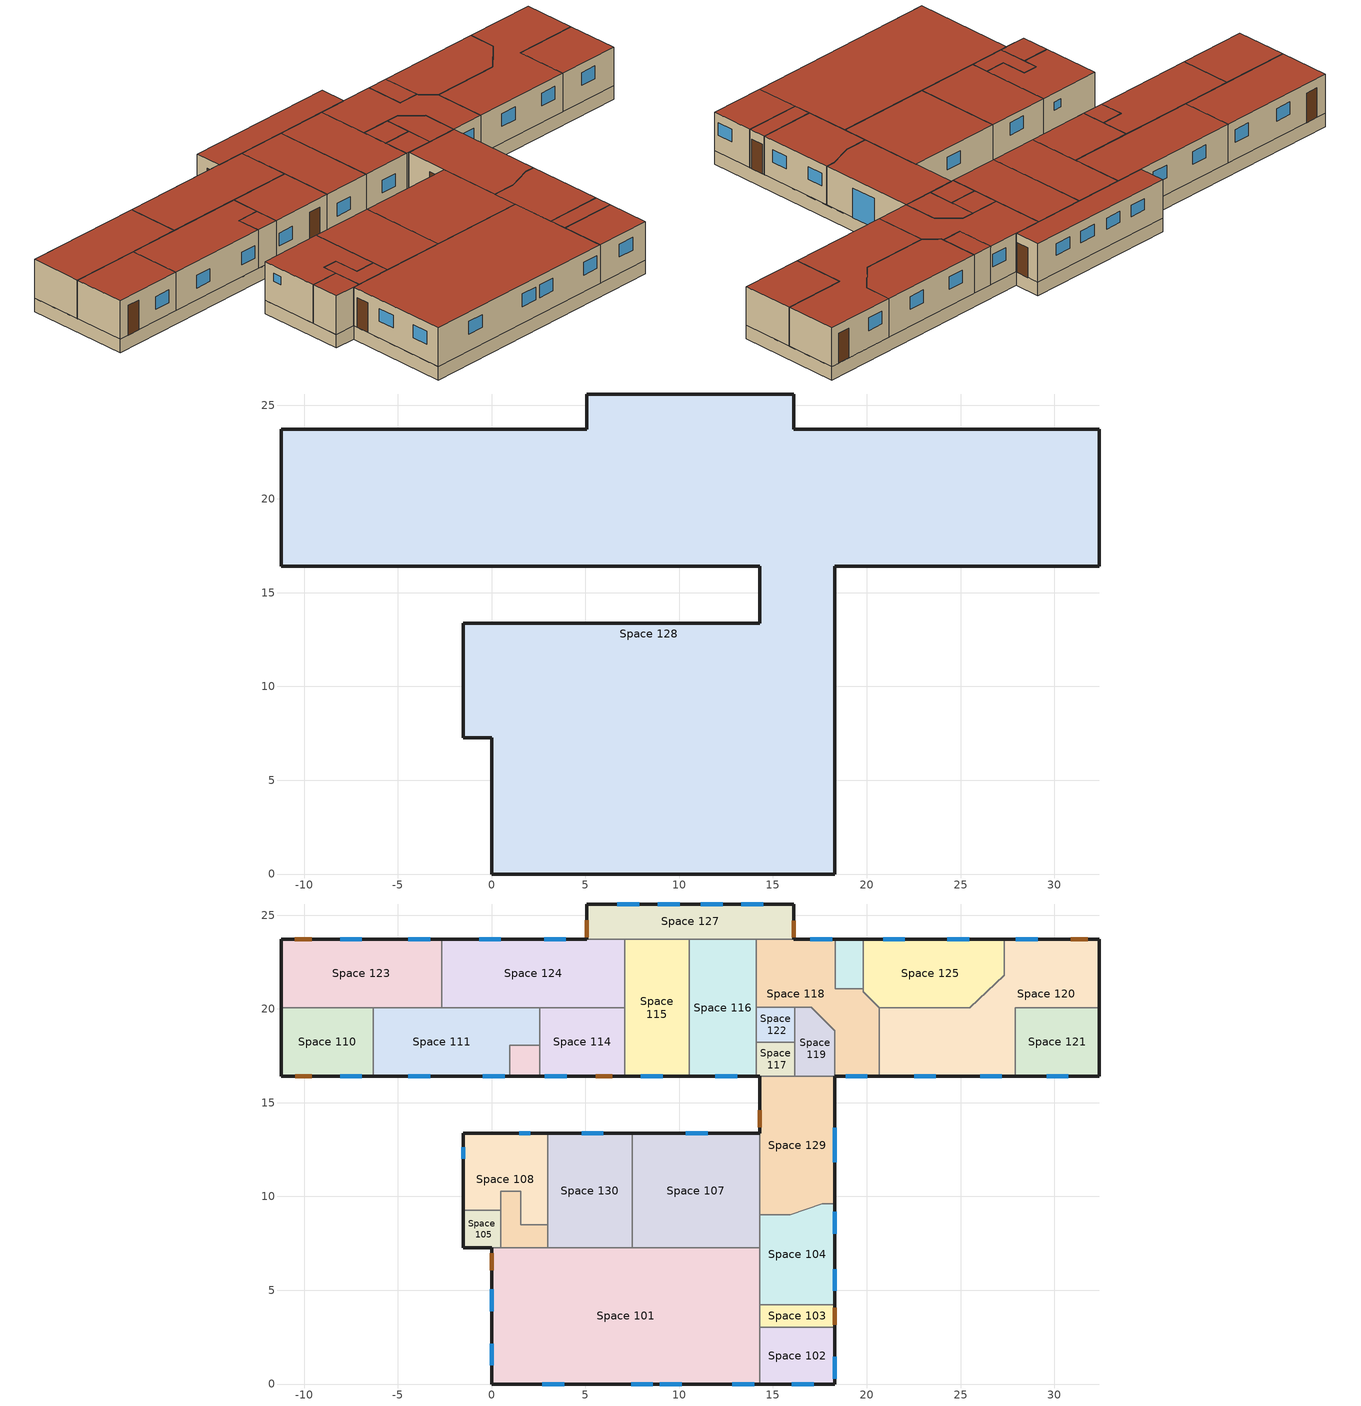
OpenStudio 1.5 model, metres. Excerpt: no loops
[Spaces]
Space 128
 floor ground: 16.1,25.6 16.1,23.72 32.41,23.72 32.41,16.41 18.29,16.41 18.29,0 0,0 0,7.26 -1.53,7.26 -1.53,13.36 14.29,13.36 14.29,16.41 -11.23,16.41 -11.23,23.72 5.07,23.72 5.07,25.6 z-0.95
 wall ground: 0,7.26 0,0 18.29,0 18.29,16.41 32.41,16.41 32.41,23.72 16.1,23.72 16.1,25.6 5.07,25.6 5.07,23.72 -11.23,23.72 -11.23,16.41 14.29,16.41 14.29,13.36 -1.53,13.36 -1.53,7.26 0,7.26 z-0.95:0
Space 101
 floor to Space 128: 14.29,7.26 14.29,0 0,0 0,7.26 z0
 wall outside: 0,7.26 0,0 14.29,0 z0:2.75
 wall to Space 105: 0.47,7.26 0,7.26 z0:2.75
 wall to Space 106: 2.99,7.26 0.47,7.26 z0:2.75
 wall to Space 130: 7.48,7.26 2.99,7.26 z0:2.75
 wall to Space 104: 14.29,4.24 14.29,7.26 z0:2.75
 wall to Space 103: 14.29,3.02 14.29,4.24 z0:2.75
 wall to Space 102: 14.29,0 14.29,3.02 z0:2.75
 wall to Space 107: 14.29,7.26 7.48,7.26 z0:2.75
 window: 0,5.05 0,3.89 / 0,2.15 0,0.99 / 2.7,0 3.86,0 / 7.43,0 8.59,0 / 8.97,0 10.13,0 / 12.84,0 14,0 z1.2:2.1
 door: 0,6.97 0,6.07 z0:2.1
 roof outside: 14.29,0 14.29,7.26 0,7.26 0,0 z2.75
Space 102
 floor to Space 128: 18.29,3.02 18.29,0 14.29,0 14.29,3.02 z0
 wall outside: 14.29,0 18.29,0 18.29,3.02 z0:2.75
 wall to Space 103: 18.29,3.02 14.29,3.02 z0:2.75
 window: 16,0 17.16,0 z1.2:2.1; 18.29,0.29 18.29,1.45 z1.22:2.12
 roof outside: 18.29,0 18.29,3.02 14.29,3.02 14.29,0 z2.75
Space 103
 floor to Space 128: 18.29,4.24 18.29,3.02 14.29,3.02 14.29,4.24 z0
 wall outside: 18.29,3.02 18.29,4.24 z0:2.75
 wall to Space 104: 18.29,4.24 14.29,4.24 z0:2.75
 door: 18.29,3.17 18.29,4.07 z0:2.1
 roof outside: 18.29,3.02 18.29,4.24 14.29,4.24 14.29,3.02 z2.75
Space 104
 floor to Space 128: 18.29,9.6 18.29,4.24 14.29,4.24 14.29,9.02 15.93,9.02 17.62,9.6 z0
 wall outside: 18.29,4.24 18.29,9.6 z0:2.75
 wall to Space 107: 14.29,9.02 14.29,7.26 z0:2.75
 wall to Space 129: 18.29,9.6 17.62,9.6 15.93,9.02 14.29,9.02 z0:2.75
 window: 18.29,4.97 18.29,6.13 / 18.29,8.02 18.29,9.18 z1.19:2.09
 roof outside: 18.29,4.24 18.29,9.6 17.62,9.6 15.93,9.02 14.29,9.02 14.29,4.24 z2.75
Space 105
 floor to Space 128: 0.47,9.26 0.47,7.26 -1.53,7.26 -1.53,9.26 z0
 wall outside: -1.53,9.26 -1.53,7.26 0,7.26 z0:2.75
 wall to Space 108: 0.47,9.26 -1.53,9.26 z0:2.75
 wall to Space 106: 0.47,7.26 0.47,9.26 z0:2.75
 roof outside: 0.47,7.26 0.47,9.26 -1.53,9.26 -1.53,7.26 z2.75
Space 106
 floor to Space 128: 1.54,10.28 1.54,8.49 2.99,8.49 2.99,7.26 0.47,7.26 0.47,10.28 z0
 wall to Space 108: 2.99,8.49 1.54,8.49 1.54,10.28 0.47,10.28 0.47,9.26 z0:2.75
 wall to Space 130: 2.99,7.26 2.99,8.49 z0:2.75
 roof outside: 2.99,7.26 2.99,8.49 1.54,8.49 1.54,10.28 0.47,10.28 0.47,7.26 z2.75
Space 107
 floor to Space 128: 14.29,13.36 14.29,7.26 7.48,7.26 7.48,13.36 z0
 wall outside: 14.29,13.36 7.48,13.36 z0:2.75
 wall to Space 130: 7.48,13.36 7.48,7.26 z0:2.75
 wall to Space 129: 14.29,9.02 14.29,13.36 z0:2.75
 window: 11.52,13.36 10.36,13.36 z1.2:2.1
 roof outside: 14.29,7.26 14.29,13.36 7.48,13.36 7.48,7.26 z2.75
Space 108
 floor to Space 128: 2.99,13.36 2.99,8.49 1.54,8.49 1.54,10.28 0.47,10.28 0.47,9.26 -1.53,9.26 -1.53,13.36 z0
 wall outside: 2.99,13.36 -1.53,13.36 -1.53,9.26 z0:2.75
 wall to Space 130: 2.99,8.49 2.99,13.36 z0:2.75
 window: 2.06,13.36 1.46,13.36 z1.54:2.1; -1.53,12.61 -1.53,12.01 z1.65:2.21
 roof outside: 2.99,8.49 2.99,13.36 -1.53,13.36 -1.53,9.26 0.47,9.26 0.47,10.28 1.54,10.28 1.54,8.49 z2.75
Space 110
 floor to Space 128: -6.32,20.06 -6.32,16.41 -11.23,16.41 -11.23,20.06 z0
 wall outside: -11.23,20.06 -11.23,16.41 -6.32,16.41 z0:2.75
 wall to Space 123: -6.32,20.06 -11.23,20.06 z0:2.75
 wall to Space 111: -6.32,16.41 -6.32,20.06 z0:2.75
 window: -8.08,16.41 -6.92,16.41 z0.84:1.74
 door: -10.49,16.41 -9.59,16.41 z0:2.1
 roof outside: -6.32,16.41 -6.32,20.06 -11.23,20.06 -11.23,16.41 z2.75
Space 111
 floor to Space 128: 2.57,20.06 2.57,18.07 0.97,18.07 0.97,16.41 -6.32,16.41 -6.32,20.06 z0
 wall outside: -6.32,16.41 0.97,16.41 z0:2.75
 wall to Space 123: -2.67,20.06 -6.32,20.06 z0:2.75
 wall to Space 124: 2.57,20.06 -2.67,20.06 z0:2.75
 wall to Space 114: 2.57,18.07 2.57,20.06 z0:2.75
 wall to Space 113: 0.97,16.41 0.97,18.07 2.57,18.07 z0:2.75
 window: -0.47,16.41 0.69,16.41 / -4.44,16.41 -3.28,16.41 z0.84:1.74
 roof outside: 0.97,16.41 0.97,18.07 2.57,18.07 2.57,20.06 -6.32,20.06 -6.32,16.41 z2.75
Space 113
 floor to Space 128: 2.57,18.07 2.57,16.41 0.97,16.41 0.97,18.07 z0
 wall outside: 0.97,16.41 2.57,16.41 z0:2.75
 wall to Space 114: 2.57,16.41 2.57,18.07 z0:2.75
 roof outside: 2.57,16.41 2.57,18.07 0.97,18.07 0.97,16.41 z2.75
Space 114
 floor to Space 128: 7.09,20.06 7.09,16.41 2.57,16.41 2.57,20.06 z0
 wall outside: 2.57,16.41 7.09,16.41 z0:2.75
 wall to Space 124: 7.09,20.06 2.57,20.06 z0:2.75
 wall to Space 115: 7.09,16.41 7.09,20.06 z0:2.75
 window: 2.83,16.41 3.99,16.41 z0.84:1.74
 door: 5.54,16.41 6.44,16.41 z0:2.1
 roof outside: 7.09,16.41 7.09,20.06 2.57,20.06 2.57,16.41 z2.75
Space 115
 floor to Space 128: 10.52,23.72 10.52,16.41 7.09,16.41 7.09,23.72 z0
 wall outside: 7.09,16.41 10.52,16.41 z0:2.75
 wall to Space 124: 7.09,23.72 7.09,20.06 z0:2.75
 wall to Space 127: 10.52,23.72 7.09,23.72 z0:2.75
 wall to Space 116: 10.52,16.41 10.52,23.72 z0:2.75
 window: 7.96,16.41 9.12,16.41 z0.84:1.74
 roof outside: 10.52,16.41 10.52,23.72 7.09,23.72 7.09,16.41 z2.75
Space 116
 floor to Space 128: 14.12,23.72 14.12,16.41 10.52,16.41 10.52,23.72 z0
 wall outside: 10.52,16.41 14.12,16.41 z0:2.75
 wall to Space 127: 14.12,23.72 10.52,23.72 z0:2.75
 wall to Space 118: 14.12,20.08 14.12,23.72 z0:2.75
 wall to Space 122: 14.12,18.23 14.12,20.08 z0:2.75
 wall to Space 117: 14.12,16.41 14.12,18.23 z0:2.75
 window: 11.93,16.41 13.09,16.41 z0.84:1.74
 roof outside: 14.12,16.41 14.12,23.72 10.52,23.72 10.52,16.41 z2.75
Space 117
 floor to Space 128: 16.17,18.23 16.17,16.41 14.12,16.41 14.12,18.23 z0
 wall outside: 14.12,16.41 14.29,16.41 z0:2.75
 wall to Space 122: 16.17,18.23 14.12,18.23 z0:2.75
 wall to Space 119: 16.17,16.41 16.17,18.23 z0:2.75
 wall to Space 129: 14.29,16.41 16.17,16.41 z0:2.75
 roof outside: 16.17,16.41 16.17,18.23 14.12,18.23 14.12,16.41 z2.75
Space 118
 floor to Space 128: 18.32,23.72 18.32,21.07 19.82,21.07 19.82,20.91 20.67,20.07 20.67,16.41 18.29,16.41 18.29,18.85 17.05,20.08 14.12,20.08 14.12,23.72 z0
 wall outside: 18.29,16.41 20.67,16.41 / 18.32,23.72 16.1,23.72 z0:2.75
 wall to Space 125: 20.67,20.07 19.82,20.91 19.82,21.07 z0:2.75
 wall to Space 120: 20.67,16.41 20.67,20.07 z0:2.75
 wall to Space 119: 16.17,20.08 17.05,20.08 18.29,18.85 18.29,16.41 z0:2.75
 wall to Space 122: 14.12,20.08 16.17,20.08 z0:2.75
 wall to Space 127: 16.1,23.72 14.12,23.72 z0:2.75
 wall to Space 126: 19.82,21.07 18.32,21.07 18.32,23.72 z0:2.75
 window: 18.16,23.72 17,23.72 / 18.87,16.41 20.03,16.41 z1.2:2.1
 roof outside: 20.67,16.41 20.67,20.07 19.82,20.91 19.82,21.07 18.32,21.07 18.32,23.72 14.12,23.72 14.12,20.08 17.05,20.08 18.29,18.85 18.29,16.41 z2.75
Space 119
 floor to Space 128: 17.05,20.08 18.29,18.85 18.29,16.41 16.17,16.41 16.17,20.08 z0
 wall to Space 129: 16.17,16.41 18.29,16.41 z0:2.75
 wall to Space 122: 16.17,20.08 16.17,18.23 z0:2.75
 roof outside: 18.29,16.41 18.29,18.85 17.05,20.08 16.17,20.08 16.17,16.41 z2.75
Space 120
 floor to Space 128: 32.41,23.72 32.41,20.07 27.93,20.07 27.93,16.41 20.67,16.41 20.67,20.07 25.5,20.07 27.34,21.81 27.34,23.72 z0
 wall outside: 20.67,16.41 27.93,16.41 / 32.41,20.07 32.41,23.72 27.34,23.72 z0:2.75
 wall to Space 125: 27.34,23.72 27.34,21.81 25.5,20.07 20.67,20.07 z0:2.75
 wall to Space 121: 27.93,16.41 27.93,20.07 32.41,20.07 z0:2.75
 window: 29.12,23.72 27.96,23.72 / 22.53,16.41 23.69,16.41 / 26.05,16.41 27.21,16.41 z1.2:2.1
 door: 31.78,23.72 30.88,23.72 z0:2.1
 roof outside: 27.93,16.41 27.93,20.07 32.41,20.07 32.41,23.72 27.34,23.72 27.34,21.81 25.5,20.07 20.67,20.07 20.67,16.41 z2.75
Space 121
 floor to Space 128: 32.41,20.07 32.41,16.41 27.93,16.41 27.93,20.07 z0
 wall outside: 27.93,16.41 32.41,16.41 32.41,20.07 z0:2.75
 window: 29.6,16.41 30.76,16.41 z1.2:2.1
 roof outside: 32.41,16.41 32.41,20.07 27.93,20.07 27.93,16.41 z2.75
Space 122
 floor to Space 128: 16.17,20.08 16.17,18.23 14.12,18.23 14.12,20.08 z0
 roof outside: 16.17,18.23 16.17,20.08 14.12,20.08 14.12,18.23 z2.75
Space 123
 floor to Space 128: -2.67,23.72 -2.67,20.06 -11.23,20.06 -11.23,23.72 z0
 wall outside: -2.67,23.72 -11.23,23.72 -11.23,20.06 z0:2.75
 wall to Space 124: -2.67,20.06 -2.67,23.72 z0:2.75
 window: -6.92,23.72 -8.08,23.72 / -3.28,23.72 -4.44,23.72 z1.2:2.1
 door: -9.59,23.72 -10.49,23.72 z0:2.1
 roof outside: -2.67,20.06 -2.67,23.72 -11.23,23.72 -11.23,20.06 z2.75
Space 124
 floor to Space 128: 7.09,23.72 7.09,20.06 -2.67,20.06 -2.67,23.72 z0
 wall outside: 5.07,23.72 -2.67,23.72 z0:2.75
 wall to Space 127: 7.09,23.72 5.07,23.72 z0:2.75
 window: 0.49,23.72 -0.67,23.72 / 3.96,23.72 2.8,23.72 z1.2:2.1
 roof outside: 7.09,20.06 7.09,23.72 -2.67,23.72 -2.67,20.06 z2.75
Space 125
 floor to Space 128: 27.34,23.72 27.34,21.81 25.5,20.07 20.67,20.07 19.82,20.91 19.82,23.72 z0
 wall outside: 27.34,23.72 19.82,23.72 z0:2.75
 wall to Space 126: 19.82,23.72 19.82,21.07 z0:2.75
 window: 25.46,23.72 24.3,23.72 / 22.03,23.72 20.87,23.72 z1.2:2.1
 roof outside: 25.5,20.07 27.34,21.81 27.34,23.72 19.82,23.72 19.82,20.91 20.67,20.07 z2.75
Space 126
 floor to Space 128: 19.82,23.72 19.82,21.07 18.32,21.07 18.32,23.72 z0
 wall outside: 19.82,23.72 18.32,23.72 z0:2.75
 roof outside: 19.82,21.07 19.82,23.72 18.32,23.72 18.32,21.07 z2.75
Space 127
 floor to Space 128: 16.1,25.6 16.1,23.72 5.07,23.72 5.07,25.6 z0
 wall outside: 16.1,23.72 16.1,25.6 5.07,25.6 5.07,23.72 z0:2.75
 window: 12.31,25.6 11.13,25.6 / 7.87,25.6 6.69,25.6 / 10.04,25.6 8.86,25.6 / 14.47,25.6 13.29,25.6 z1.27:2.07
 door: 16.1,23.82 16.1,24.72 / 5.07,24.73 5.07,23.83 z0:2.1
 roof outside: 16.1,23.72 16.1,25.6 5.07,25.6 5.07,23.72 z2.75
Space 129
 floor to Space 128: 18.29,16.41 18.29,9.6 17.62,9.6 15.93,9.02 14.29,9.02 14.29,16.41 z0
 wall outside: 14.29,16.41 14.29,13.36 / 18.29,9.6 18.29,16.41 z0:2.75
 window: 18.29,11.83 18.29,13.67 z0:2.1
 door: 14.29,14.59 14.29,13.69 z0:2.1
 roof outside: 15.93,9.02 17.62,9.6 18.29,9.6 18.29,16.41 14.29,16.41 14.29,9.02 z2.75
Space 130
 floor to Space 128: 7.48,13.36 7.48,7.26 2.99,7.26 2.99,13.36 z0
 wall outside: 7.48,13.36 2.99,13.36 z0:2.75
 window: 5.96,13.36 4.8,13.36 z1.38:2.28
 roof outside: 7.48,7.26 7.48,13.36 2.99,13.36 2.99,7.26 z2.75
[Building]
B096 Office (Wing Logististics HQ): North Axis {deg}=-3; Nominal Floor to Floor Height {m}=3; Default Construction Set=Trailer archetype construction set; Default Schedule Set=NRCan Cold Lake Default Schedule Set
[ClimateZones]
Climate Zone Institution Name 1=ASHRAE; Climate Zone Document Name 1=ANSI/ASHRAE Standard 169; Climate Zone Document Year 1=2006; Climate Zone Institution Name 2=CEC; Climate Zone Document Name 2=California Climate Zone Descriptions; Climate Zone Document Year 2=1995
[Site]
Site 1: Latitude {deg}=53.53; Longitude {deg}=-114.1; Time Zone {hr}=-7; Elevation {m}=723
[SizingPeriod:DesignDay] Barometric Pressure {Pa}=92936; Wind Direction {deg}=180; Sky Clearness=0; Rain Indicator=0; Snow Indicator=0; Day of Month=21; Daylight Saving Time Indicator=0; Dry-Bulb Temperature Range Modifier Type=DefaultMultipliers
Name | Maximum Dry-Bulb Temperature {C} | Daily Dry-Bulb Temperature Range {deltaC} | Humidity Indicating Conditions at Maximum Dry-Bulb {BasedOnField A3} | Wind Speed {m/s} | Month | Day Type | Humidity Indicating Type | Solar Model Indicator | ASHRAE Taub | ASHRAE Taud
Edmonton Stony Plain Ann Hum_n 99.6% Condns DP=>MCDB | -32.4 | 0 | -37.7 | 1.9 | 1 | WinterDesignDay | Dewpoint | ASHRAEClearSky
Edmonton Stony Plain Ann Clg .4% Condns Enth=>MDB | 25.6 | 12 | 57100 | 3.8 | 7 | SummerDesignDay | Enthalpy | ASHRAETau | 0.353 | 2.369
Edmonton Stony Plain Ann Htg 99.6% Condns DB | -32.5 | 0 | -32.5 | 1.9 | 1 | WinterDesignDay | Wetbulb | ASHRAEClearSky
Edmonton Stony Plain Ann Clg .4% Condns DP=>MDB | 22.6 | 12 | 16.5 | 3.8 | 7 | SummerDesignDay | Dewpoint | ASHRAETau | 0.353 | 2.369
Edmonton Stony Plain Ann Htg Wind 99.6% Condns WS=>MCDB | -5.8 | 0 | -5.8 | 11.6 | 1 | WinterDesignDay | Wetbulb | ASHRAEClearSky
Edmonton Stony Plain Ann Clg .4% Condns DB=>MWB | 27.5 | 12 | 17.6 | 3.8 | 7 | SummerDesignDay | Wetbulb | ASHRAETau | 0.353 | 2.369
Edmonton Stony Plain Ann Clg .4% Condns WB=>MDB | 25.3 | 12 | 19 | 3.8 | 7 | SummerDesignDay | Wetbulb | ASHRAETau | 0.353 | 2.369
[Construction]
000 ExtSlabCarpet 4in ClimateZone 1-8 1: MAT-CC05 4 HW CONCRETE, CP02 CARPET PAD
Trailer Wall R11: Trailer Wall mtl R11
Trailer Roof R24: Trailer Roof mtl R24
000 Interior Wall 1: 000 G01a 19mm gypsum board, 000 F04 Wall air space resistance, 000 G01a 19mm gypsum board
Vintage 2 Window R1.8: V2 Windows R1.8
V2 Door R4: V2 Door mtl R4
Trailer FoundationWall R24: Trailer FoundationWall mtl R24
[Material]
Name | Roughness | Thickness | Conductivity | Density | Specific Heat | Thermal Absorptance | Solar Absorptance | Visible Absorptance
000 G01a 19mm gypsum board | MediumSmooth | 0.019 | 0.16 | 800 | 1090
MAT-CC05 4 HW CONCRETE | Rough | 0.1016 | 1.311 | 2240 | 836.8 | 0.9 | 0.7 | 0.7
Trailer Wall mtl R11 | MediumRough | 0.0873 | 0.045 | 265 | 836.8 | 0.9 | 0.7 | 0.7
Trailer Roof mtl R24; Trailer FoundationWall mtl R24 | MediumRough | 0.1899 | 0.045 | 265 | 836.8 | 0.9 | 0.7 | 0.7
V2 Door mtl R4 | MediumRough | 0.03169 | 0.045 | 265 | 836.8 | 0.9 | 0.7 | 0.7
[Material:AirGap]
000 F04 Wall air space resistance: Thermal Resistance=0.15
[Material:NoMass]
CP02 CARPET PAD: Roughness=VeryRough; Thermal Resistance=0.2165; Thermal Absorptance=0.9; Solar Absorptance=0.7; Visible Absorptance=0.8
[DefaultConstructionSet]
Trailer archetype construction set: Default Exterior Surface Constructions=Default Surface Constructions 1; Default Interior Surface Constructions=Default Surface Constructions 2; Default Ground Contact Surface Constructions=Default Surface Constructions 3; Default Exterior SubSurface Constructions=Default Sub Surface Constructions 1; Default Interior SubSurface Constructions=Default Sub Surface Constructions 2
[DefaultSurfaceConstructions] Floor Construction=Trailer FoundationWall R24
Name | Wall Construction | Roof Ceiling Construction
Default Surface Constructions 1 | Trailer Wall R11 | Trailer Roof R24
Default Surface Constructions 2 | 000 Interior Wall 1 | Trailer FoundationWall R24
Default Surface Constructions 3 | Trailer FoundationWall R24 | 000 ExtSlabCarpet 4in ClimateZone 1-8 1
[DefaultSubSurfaceConstructions]
Name | Fixed Window Construction | Operable Window Construction | Door Construction | Glass Door Construction
Default Sub Surface Constructions 1 | Vintage 2 Window R1.8 | Vintage 2 Window R1.8 | V2 Door R4 | Vintage 2 Window R1.8
Default Sub Surface Constructions 2
[WindowMaterial:SimpleGlazingSystem]
V2 Windows R1.8: U-Factor {W/m2-K}=3.15; Solar Heat Gain Coefficient=0.6; Visible Transmittance=0.7
[ThermostatSetpoint:DualSetpoint] Heating Setpoint Temperature Schedule=Heating SP 21C; Cooling Setpoint Temperature Schedule=Cooling SP 24C
Thermostat Setpoint Dual Setpoint 1; Thermostat Setpoint Dual Setpoint 2; Thermostat Setpoint Dual Setpoint 3; Thermostat Setpoint Dual Setpoint 4; Thermostat Setpoint Dual Setpoint 5; Thermostat Setpoint Dual Setpoint 6; Thermostat Setpoint Dual Setpoint 7; Thermostat Setpoint Dual Setpoint 8; Thermostat Setpoint Dual Setpoint 9; Thermostat Setpoint Dual Setpoint 10; Thermostat Setpoint Dual Setpoint 11; Thermostat Setpoint Dual Setpoint 12; Thermostat Setpoint Dual Setpoint 13; Thermostat Setpoint Dual Setpoint 14; Thermostat Setpoint Dual Setpoint 15; Thermostat Setpoint Dual Setpoint 16; Thermostat Setpoint Dual Setpoint 17; Thermostat Setpoint Dual Setpoint 18; Thermostat Setpoint Dual Setpoint 19
[DesignSpecification:OutdoorAir] Outdoor Air Flow per Floor Area {m3/s-m2}=0
Name | Outdoor Air Flow per Person {m3/s-person}
MNECB-Lobby-C-oa; MNECB-Office Category 1-A-oa; MNECB-Conference/Meeting-C-oa | 0.01
MNECB-Recreation/Lounge-B-oa; MNECB-Toilet and Washrooms-*-oa | 0.03
MNECB-Mechanical/electrical room-*-oa | 0.05
MNECB-Active Storage Bulky-E-oa; MNECB-Corridors-*-oa | 0.025
MNECB-InActive Storage-E-oa | 0.4375
[BuildingStory] Nominal Z Coordinate {m}=0; Default Schedule Set=NRCan Cold Lake Default Schedule Set
Name | Nominal Floor to Floor Height {m}
Building Story 1 | 2.745
Building Story 2 | 0.95
[Space]
Name | Space Type | Building Story | Thermal Zone
Space 101 | Office Category 1 | Building Story 1 | Work Area 3
Space 102 | Office Category 1 | Building Story 1 | CC Office
Space 103 | Service and Common-Corridors | Building Story 1 | Privacy Office
Space 104 | Office Category 1 | Building Story 1 | Privacy Office
Space 105 | Service and Common-Mechanical/electrical room | Building Story 1 | Furnace Room 2
Space 106 | Service and Common-Corridors | Building Story 1 | Corridor
Space 107 | Office Category 1 | Building Story 1 | Work Area 4 and Canteen
Space 108 | Service and Common-Toilet and Washrooms | Building Story 1 | Washrooms 2
Space 110 | Office Category 1 | Building Story 1 | Environment Officer
Space 111; Space 114 | Office Category 1 | Building Story 1 | Work Area 1
Space 113 | Service and Common-Toilet and Washrooms | Building Story 1 | Work Area 1
Space 115 | Assembly-Conference/Meeting | Building Story 1 | Conference and WLEO
Space 116 | Office Category 1 | Building Story 1 | Conference and WLEO
Space 117 | Service and Common-Mechanical/electrical room | Building Story 1 | Coffee
Space 118 | Assembly-Lobby | Building Story 1 | Reception
Space 119 | Assembly-Recreation/Lounge | Building Story 1 | Furnace Room 1
Space 120 | Storage/Warehouse-Active Storage Bulky | Building Story 1 | Filing and Storage
Space 121 | Office Category 1 | Building Story 1 | OPS O Office
Space 122 | Service and Common-Toilet and Washrooms | Building Story 1 | Washroom1
Space 123 | Assembly-Conference/Meeting | Building Story 1 | Conference 1
Space 124 | Office Category 1 | Building Story 1 | Work Area 2
Space 125 | Office Category 1 | Building Story 1 | DCO-OPS Office
Space 126 | Service and Common-Mechanical/electrical room | Building Story 1 | Telecom
Space 127 | Service and Common-Corridors | Building Story 1 | Vestibule
Space 128 | Storage/Warehouse-InActive Storage | Building Story 2 | Crawlspace
Space 129 | Assembly-Lobby | Building Story 1 | Foyer
Space 130 | Assembly-Recreation/Lounge | Building Story 1 | Work Area 4 and Canteen
[SpaceType]
Name | Default Schedule Set | Design Specification Outdoor Air Object
Assembly-Lobby | NRCan Cold Lake Default Schedule Set | MNECB-Lobby-C-oa
Assembly-Recreation/Lounge | NRCan Cold Lake Default Schedule Set | MNECB-Recreation/Lounge-B-oa
Office Category 1 | NRCan Cold Lake Default Schedule Set | MNECB-Office Category 1-A-oa
Service and Common-Mechanical/electrical room | NRCan Cold Lake Default Schedule Set | MNECB-Mechanical/electrical room-*-oa
Storage/Warehouse-Active Storage Bulky | NRCan Cold Lake Default Schedule Set | MNECB-Active Storage Bulky-E-oa
Service and Common-Toilet and Washrooms | NRCan Cold Lake Default Schedule Set | MNECB-Toilet and Washrooms-*-oa
Service and Common-Corridors | NRCan Cold Lake Default Schedule Set | MNECB-Corridors-*-oa
Storage/Warehouse-InActive Storage | MNECB-E | MNECB-InActive Storage-E-oa
Assembly-Conference/Meeting | MNECB-C | MNECB-Conference/Meeting-C-oa
[DefaultScheduleSet]
Name | Hours of Operation Schedule | Number of People Schedule | People Activity Level Schedule | Lighting Schedule | Electric Equipment Schedule | Hot Water Equipment Schedule | Other Equipment Schedule
MNECB-C | MNECB-C-Fan | MNECB-C-Occ | MNECB-C-Activity | MNECB-C-Ltg | MNECB-C-Equ | MNECB-C-HW | MNECB-C-Proc
MNECB-E | MNECB-E-Fan | MNECB-E-Occ | MNECB-E-Activity | MNECB-E-Ltg | MNECB-E-Equ | MNECB-E-HW | MNECB-E-Proc
NRCan Cold Lake Default Schedule Set | NRCan - Cold Lake - Default Fans | NRCan - Cold Lake - Default People | NRCan - Cold Lake - Default Activity | NRCan - Cold Lake - Default Lights | NRCan - Cold Lake - Default Equip | NRCan - Cold Lake - Default Hot Water
[People]
Name | People Definition | Space or SpaceType
People 43 | MNECBAdjusted-Lobby-sched-C-people_def | Assembly-Lobby
People 64 | MNECBAdjusted-Recreation-Lounge-sched-B-people_def | Assembly-Recreation/Lounge
People 53 | MNECBAdjusted-Office-1-sched-A-people_def | Office Category 1
People 48 | MNECBAdjusted-Mechanical/electrical room-sched-*-people_def | Service and Common-Mechanical/electrical room
People 3 | MNECBAdjusted-Active Storage Bulky-sched-E-people_def | Storage/Warehouse-Active Storage Bulky
People 79 | MNECBAdjusted-Toilet and Washrooms-*-people_def | Service and Common-Toilet and Washrooms
People 21 | MNECBAdjusted-Corridors-sched-*-people_def | Service and Common-Corridors
People 34 | MNECBAdjusted-Inactive Storage-sched-E-people_def | Storage/Warehouse-InActive Storage
People 20 | MNECBAdjusted-Conference-Meeting-sched-C-people_def | Assembly-Conference/Meeting
[People:Definition] Number of People Calculation Method=Area/Person; Fraction Radiant=0.3
Name | Space Floor Area per Person {m2/person}
MNECBAdjusted-Lobby-sched-C-people_def; MNECBAdjusted-Recreation-Lounge-sched-B-people_def | 25
MNECBAdjusted-Office-1-sched-A-people_def | 49
MNECBAdjusted-Mechanical/electrical room-sched-*-people_def | 500
MNECBAdjusted-Active Storage Bulky-sched-E-people_def; MNECBAdjusted-Corridors-sched-*-people_def | 247
MNECBAdjusted-Toilet and Washrooms-*-people_def | 74
MNECBAdjusted-Inactive Storage-sched-E-people_def | 4594
MNECBAdjusted-Conference-Meeting-sched-C-people_def | 12
[Lights]
Name | Lights Definition | Space or SpaceType
Lights 43 | MNECB-Lobby-sched-C-lights_def | Assembly-Lobby
Lights 64 | MNECB-Recreation/Lounge-sched-B-lights_def | Assembly-Recreation/Lounge
Lights 53 | MNECB-Office-1-sched-A-lights_def | Office Category 1
Lights 48 | MNECB-Mechanical/electrical room-sched-*-lights_def | Service and Common-Mechanical/electrical room
Lights 2 | MNECB-Active Storage Bulky-sched-E-lights_def | Storage/Warehouse-Active Storage Bulky
Lights 85 | MNECB-Toilet and Washrooms-sched-*-lights_def | Service and Common-Toilet and Washrooms
Lights 21 | MNECB-Corridors-sched-*-lights_def | Service and Common-Corridors
Lights 34 | MNECB-Inactive Storage-sched-E-lights_def | Storage/Warehouse-InActive Storage
Lights 20 | MNECB-Conference/Meeting-sched-C-lights_def | Assembly-Conference/Meeting
[Lights:Definition] Design Level Calculation Method=Watts/Area
Name | Watts per Space Floor Area {W/m2}
MNECB-Lobby-sched-C-lights_def | 10.8
MNECB-Recreation/Lounge-sched-B-lights_def; MNECB-Mechanical/electrical room-sched-*-lights_def | 7.5
MNECB-Office-1-sched-A-lights_def; MNECB-Conference/Meeting-sched-C-lights_def | 19.4
MNECB-Active Storage Bulky-sched-E-lights_def; MNECB-Inactive Storage-sched-E-lights_def | 3.2
MNECB-Toilet and Washrooms-sched-*-lights_def | 8.7
MNECB-Corridors-sched-*-lights_def | 8.6
[ElectricEquipment]
Name | Electric Equipment Definition | Space or SpaceType
Electric Equipment 44 | MNECB-Lobby-sched-C-eq_elec_def | Assembly-Lobby
Electric Equipment 65 | MNECB-Recreation/Lounge-sched-B-eq_elec_def | Assembly-Recreation/Lounge
Electric Equipment 54 | MNECB-Office type 1-sched-A-eq_elec_def | Office Category 1
Electric Equipment 49 | MNECB-Mechanical/electrical room-sched-*-eq_elec_def | Service and Common-Mechanical/electrical room
Electric Equipment 3 | MNECB-Active Storage Bulky-sched-E-eq_elec_def | Storage/Warehouse-Active Storage Bulky
Electric Equipment 85 | MNECB-Toilet and Washrooms-sched-*-eq_elec_def | Service and Common-Toilet and Washrooms
Electric Equipment 22 | MNECB-Corridors-sched-*-eq_elec_def | Service and Common-Corridors
Electric Equipment 35 | MNECB-Inactive Storage-sched-E-eq_elec_def | Storage/Warehouse-InActive Storage
Electric Equipment 21 | MNECB-Conference/Meeting-sched-C-eq_elec_def | Assembly-Conference/Meeting
[ElectricEquipment:Definition] Design Level Calculation Method=Watts/Area
Name | Watts per Space Floor Area {W/m2} | Fraction Radiant
MNECB-Lobby-sched-C-eq_elec_def; MNECB-Recreation/Lounge-sched-B-eq_elec_def; MNECB-Conference/Meeting-sched-C-eq_elec_def | 1
MNECB-Office type 1-sched-A-eq_elec_def | 7.5 | 0
MNECB-Mechanical/electrical room-sched-*-eq_elec_def; MNECB-Active Storage Bulky-sched-E-eq_elec_def; MNECB-Toilet and Washrooms-sched-*-eq_elec_def | 1 | 0
MNECB-Corridors-sched-*-eq_elec_def; MNECB-Inactive Storage-sched-E-eq_elec_def | 0 | 0
[ThermalZone] Use Ideal Air Loads=No
Name | Thermostat
Conference 1 | Thermostat Setpoint Dual Setpoint 1
Environment Officer | Thermostat Setpoint Dual Setpoint 10
Work Area 1 | Thermostat Setpoint Dual Setpoint 13
Work Area 2 | Thermostat Setpoint Dual Setpoint 14
Conference and WLEO | Thermostat Setpoint Dual Setpoint 15
Vestibule | Thermostat Setpoint Dual Setpoint 16
Reception | Thermostat Setpoint Dual Setpoint 17
Washroom1 | Thermostat Setpoint Dual Setpoint 19
Coffee | Thermostat Setpoint Dual Setpoint 18
Furnace Room 1; Telecom; Furnace Room 2; Crawlspace
DCO-OPS Office | Thermostat Setpoint Dual Setpoint 2
Filing and Storage | Thermostat Setpoint Dual Setpoint 3
OPS O Office | Thermostat Setpoint Dual Setpoint 4
Foyer | Thermostat Setpoint Dual Setpoint 5
Privacy Office | Thermostat Setpoint Dual Setpoint 6
CC Office | Thermostat Setpoint Dual Setpoint 7
Work Area 3 | Thermostat Setpoint Dual Setpoint 8
Work Area 4 and Canteen | Thermostat Setpoint Dual Setpoint 9
Washrooms 2 | Thermostat Setpoint Dual Setpoint 11
Corridor | Thermostat Setpoint Dual Setpoint 12
[Sizing:Zone] Zone Cooling Design Supply Air Temperature {C}=14; Zone Heating Design Supply Air Temperature {C}=40; Zone Cooling Design Supply Air Humidity Ratio {kg-H2O/kg-air}=0.0085; Zone Heating Design Supply Air Humidity Ratio {kg-H2O/kg-air}=0.008; Heating Design Air Flow Method=DesignDay
Furnace Room 1; Telecom; Crawlspace
[AvailabilityManager:Scheduled] Schedule=Always On Discrete
Availability Manager Scheduled 1; Availability Manager Scheduled 2; Availability Manager Scheduled 3; Availability Manager Scheduled 4
[SpaceInfiltration:DesignFlowRate] Schedule=Always On; Design Flow Rate Calculation Method=Flow/ExteriorArea; Design Flow Rate {m3/s}=0; Flow per Space Floor Area {m3/s-m2}=0; Flow per Exterior Surface Area {m3/s-m2}=0.0002
Name | Space or SpaceType
Space Infiltration Design Flow Rate 1 | Assembly-Conference/Meeting
Space Infiltration Design Flow Rate 2 | Assembly-Lobby
Space Infiltration Design Flow Rate 3 | Assembly-Recreation/Lounge
Space Infiltration Design Flow Rate 4 | Office Category 1
Space Infiltration Design Flow Rate 5 | Service and Common-Corridors
Space Infiltration Design Flow Rate 6 | Service and Common-Mechanical/electrical room
Space Infiltration Design Flow Rate 7 | Service and Common-Toilet and Washrooms
Space Infiltration Design Flow Rate 8 | Storage/Warehouse-Active Storage Bulky
Space Infiltration Design Flow Rate 9 | Storage/Warehouse-InActive Storage
[Schedule:Constant]
Always On Discrete: Value=1
[Schedule:Ruleset]
Name | Default Day Schedule | Summer Design Day Schedule | Winter Design Day Schedule
Always On | Always On Default Schedule | Always On Summer Design Day | Always On Winter Design Day
MNECB-C-Fan | Schedule Day 20
MNECB-C-Occ | Schedule Day 17
MNECB-C-Activity | Medium Office Activity Default Schedule 5 | Medium Office Activity Summer Design Day 5 | Medium Office Activity Winter Design Day 5
MNECB-C-Ltg | Schedule Day 18
MNECB-C-Equ | Schedule Day 19
MNECB-C-HW | Schedule Day 24
MNECB-C-Proc | Schedule Day 21
MNECB-E-Fan | Schedule Day 36
MNECB-E-Occ | Schedule Day 33
MNECB-E-Activity | Medium Office Activity Default Schedule 7 | Medium Office Activity Summer Design Day 7 | Medium Office Activity Winter Design Day 7
MNECB-E-Ltg | Schedule Day 34
MNECB-E-Equ | Schedule Day 35
MNECB-E-HW | Schedule Day 40
MNECB-E-Proc | Schedule Day 37
NRCan - Cold Lake - Default Fans | Schedule Day 28
NRCan - Cold Lake - Default People | Schedule Day 31
NRCan - Cold Lake - Default Activity | Schedule Day 39
NRCan - Cold Lake - Default Lights | Schedule Day 45
NRCan - Cold Lake - Default Equip | Schedule Day 25
NRCan - Cold Lake - Default Hot Water | Schedule Day 15
Heating SP 21C | Schedule Day 6 | Schedule Day 47 | Schedule Day 48
Cooling SP 24C | Schedule Day 7 | Schedule Day 49 | Schedule Day 50
[Schedule:Day]
Always On Default Schedule; Always On Winter Design Day; Always On Summer Design Day; Schedule Day 28: 24, 0, 1
Schedule Day 20; Schedule Day 17; Schedule Day 18; Schedule Day 19; Schedule Day 24; Schedule Day 21; Schedule Day 36; Schedule Day 33; Schedule Day 34; Schedule Day 35; Schedule Day 40; Schedule Day 37; Schedule Day 29; Schedule Day 32; Schedule Day 22: 24, 0, 0
sunMNECB-C-Fan 1: 1, 0, 0, 2, 0, 0, 3, 0, 0, 4, 0, 0, 5, 0, 0, 6, 0, 0, 7, 0, 0, 8, 0, 0, 9, 0, 0, 10, 0, 1, 11, 0, 1, 12, 0, 1, 13, 0, 1, 14, 0, 1, 15, 0, 1, 16, 0, 1, 17, 0, 1, 18, 0, 1, 19, 0, 1, 20, 0, 0, 21, 0, 0, 22, 0, 0, 23, 0, 0, 24, 0, 0
satMNECB-C-Fan 1; wkdMNECB-C-Fan 1: 1, 0, 0, 2, 0, 0, 3, 0, 0, 4, 0, 0, 5, 0, 0, 6, 0, 0, 7, 0, 0, 8, 0, 1, 9, 0, 1, 10, 0, 1, 11, 0, 1, 12, 0, 1, 13, 0, 1, 14, 0, 1, 15, 0, 1, 16, 0, 1, 17, 0, 1, 18, 0, 1, 19, 0, 1, 20, 0, 1, 21, 0, 1, 22, 0, 0, 23, 0, 0, 24, 0, 0
sunMNECB-C-Occ 1: 1, 0, 0, 2, 0, 0, 3, 0, 0, 4, 0, 0, 5, 0, 0, 6, 0, 0, 7, 0, 0, 8, 0, 0, 9, 0, 0, 10, 0, 0, 11, 0, 0.1, 12, 0, 0.2, 13, 0, 0.2, 14, 0, 0.4, 15, 0, 0.4, 16, 0, 0.4, 17, 0, 0.4, 18, 0, 0.4, 19, 0, 0.2, 20, 0, 0, 21, 0, 0, 22, 0, 0, 23, 0, 0, 24, 0, 0
satMNECB-C-Occ 1: 1, 0, 0, 2, 0, 0, 3, 0, 0, 4, 0, 0, 5, 0, 0, 6, 0, 0, 7, 0, 0, 8, 0, 0, 9, 0, 0.1, 10, 0, 0.2, 11, 0, 0.5, 12, 0, 0.6, 13, 0, 0.8, 14, 0, 0.9, 15, 0, 0.9, 16, 0, 0.9, 17, 0, 0.8, 18, 0, 0.7, 19, 0, 0.5, 20, 0, 0.2, 21, 0, 0.2, 22, 0, 0, 23, 0, 0, 24, 0, 0
wkdMNECB-C-Occ 1: 1, 0, 0, 2, 0, 0, 3, 0, 0, 4, 0, 0, 5, 0, 0, 6, 0, 0, 7, 0, 0, 8, 0, 0, 9, 0, 0.1, 10, 0, 0.2, 11, 0, 0.5, 12, 0, 0.5, 13, 0, 0.7, 14, 0, 0.7, 15, 0, 0.7, 16, 0, 0.7, 17, 0, 0.8, 18, 0, 0.7, 19, 0, 0.5, 20, 0, 0.3, 21, 0, 0.3, 22, 0, 0, 23, 0, 0, 24, 0, 0
Medium Office Activity Default Schedule 5; Medium Office Activity Summer Design Day 5; Medium Office Activity Winter Design Day 5; Medium Office Activity Default Schedule 7; Medium Office Activity Summer Design Day 7; Medium Office Activity Winter Design Day 7; Schedule Day 39: 24, 0, 120
sunMNECB-C-Ltg 1; sunMNECB-C-Equ 1; sunMNECB-C-Proc 1: 1, 0, 0.05, 2, 0, 0.05, 3, 0, 0.05, 4, 0, 0.05, 5, 0, 0.05, 6, 0, 0.05, 7, 0, 0.05, 8, 0, 0.05, 9, 0, 0.05, 10, 0, 0.05, 11, 0, 0.5, 12, 0, 0.9, 13, 0, 0.9, 14, 0, 0.9, 15, 0, 0.9, 16, 0, 0.9, 17, 0, 0.9, 18, 0, 0.9, 19, 0, 0.6, 20, 0, 0.05, 21, 0, 0.05, 22, 0, 0.05, 23, 0, 0.05, 24, 0, 0.05
satMNECB-C-Ltg 1; wkdMNECB-C-Ltg 1; satMNECB-C-Equ 1; wkdMNECB-C-Equ 1; satMNECB-C-Proc 1; wkdMNECB-C-Proc 1: 1, 0, 0.05, 2, 0, 0.05, 3, 0, 0.05, 4, 0, 0.05, 5, 0, 0.05, 6, 0, 0.05, 7, 0, 0.05, 8, 0, 0.05, 9, 0, 0.5, 10, 0, 0.9, 11, 0, 0.9, 12, 0, 0.9, 13, 0, 0.9, 14, 0, 0.9, 15, 0, 0.9, 16, 0, 0.9, 17, 0, 0.9, 18, 0, 0.9, 19, 0, 0.9, 20, 0, 0.6, 21, 0, 0.5, 22, 0, 0.05, 23, 0, 0.05, 24, 0, 0.05
sunMNECB-C-HW 1: 1, 0, 0.05, 2, 0, 0.05, 3, 0, 0.05, 4, 0, 0.05, 5, 0, 0.05, 6, 0, 0.05, 7, 0, 0.05, 8, 0, 0.05, 9, 0, 0.05, 10, 0, 0.05, 11, 0, 0.1, 12, 0, 0.2, 13, 0, 0.4, 14, 0, 0.8, 15, 0, 0.8, 16, 0, 0.6, 17, 0, 0.4, 18, 0, 0.3, 19, 0, 0.2, 20, 0, 0.05, 21, 0, 0.05, 22, 0, 0.05, 23, 0, 0.05, 24, 0, 0.05
satMNECB-C-HW 1: 1, 0, 0.05, 2, 0, 0.05, 3, 0, 0.05, 4, 0, 0.05, 5, 0, 0.05, 6, 0, 0.05, 7, 0, 0.05, 8, 0, 0.05, 9, 0, 0.1, 10, 0, 0.2, 11, 0, 0.3, 12, 0, 0.5, 13, 0, 0.9, 14, 0, 0.9, 15, 0, 0.9, 16, 0, 0.9, 17, 0, 0.7, 18, 0, 0.5, 19, 0, 0.3, 20, 0, 0.2, 21, 0, 0.2, 22, 0, 0.05, 23, 0, 0.05, 24, 0, 0.05
wkdMNECB-C-HW 1: 1, 0, 0.05, 2, 0, 0.05, 3, 0, 0.05, 4, 0, 0.05, 5, 0, 0.05, 6, 0, 0.05, 7, 0, 0.05, 8, 0, 0.05, 9, 0, 0.1, 10, 0, 0.2, 11, 0, 0.3, 12, 0, 0.4, 13, 0, 0.8, 14, 0, 0.8, 15, 0, 0.8, 16, 0, 0.8, 17, 0, 0.6, 18, 0, 0.4, 19, 0, 0.3, 20, 0, 0.2, 21, 0, 0.2, 22, 0, 0.05, 23, 0, 0.05, 24, 0, 0.05
sunMNECB-E-Fan 1; sunMNECB-E-Occ 1: 1, 0, 0, 2, 0, 0, 3, 0, 0, 4, 0, 0, 5, 0, 0, 6, 0, 0, 7, 0, 0, 8, 0, 0, 9, 0, 0, 10, 0, 0, 11, 0, 0, 12, 0, 0, 13, 0, 0, 14, 0, 0, 15, 0, 0, 16, 0, 0, 17, 0, 0, 18, 0, 0, 19, 0, 0, 20, 0, 0, 21, 0, 0, 22, 0, 0, 23, 0, 0, 24, 0, 0
satMNECB-E-Fan 1: 1, 0, 0, 2, 0, 0, 3, 0, 0, 4, 0, 0, 5, 0, 0, 6, 0, 0, 7, 0, 0, 8, 0, 0, 9, 0, 1, 10, 0, 1, 11, 0, 1, 12, 0, 1, 13, 0, 1, 14, 0, 1, 15, 0, 1, 16, 0, 1, 17, 0, 1, 18, 0, 0, 19, 0, 0, 20, 0, 0, 21, 0, 0, 22, 0, 0, 23, 0, 0, 24, 0, 0
wkdMNECB-E-Fan 1: 1, 0, 0, 2, 0, 0, 3, 0, 0, 4, 0, 0, 5, 0, 0, 6, 0, 0, 7, 0, 0, 8, 0, 1, 9, 0, 1, 10, 0, 1, 11, 0, 1, 12, 0, 1, 13, 0, 1, 14, 0, 1, 15, 0, 1, 16, 0, 1, 17, 0, 1, 18, 0, 1, 19, 0, 1, 20, 0, 0, 21, 0, 0, 22, 0, 0, 23, 0, 0, 24, 0, 0
satMNECB-E-Occ 1: 1, 0, 0, 2, 0, 0, 3, 0, 0, 4, 0, 0, 5, 0, 0, 6, 0, 0, 7, 0, 0, 8, 0, 0, 9, 0, 0, 10, 0, 0.2, 11, 0, 0.2, 12, 0, 0.2, 13, 0, 0.2, 14, 0, 0.1, 15, 0, 0.1, 16, 0, 0.1, 17, 0, 0.1, 18, 0, 0, 19, 0, 0, 20, 0, 0, 21, 0, 0, 22, 0, 0, 23, 0, 0, 24, 0, 0
wkdMNECB-E-Occ 1: 1, 0, 0, 2, 0, 0, 3, 0, 0, 4, 0, 0, 5, 0, 0, 6, 0, 0, 7, 0, 0, 8, 0, 0, 9, 0, 0.2, 10, 0, 0.7, 11, 0, 0.9, 12, 0, 0.9, 13, 0, 0.9, 14, 0, 0.9, 15, 0, 0.5, 16, 0, 0.9, 17, 0, 0.8, 18, 0, 0.8, 19, 0, 0.2, 20, 0, 0, 21, 0, 0, 22, 0, 0, 23, 0, 0, 24, 0, 0
sunMNECB-E-Ltg 1; sunMNECB-E-Equ 1; sunMNECB-E-HW 1; sunMNECB-E-Proc 1: 1, 0, 0.05, 2, 0, 0.05, 3, 0, 0.05, 4, 0, 0.05, 5, 0, 0.05, 6, 0, 0.05, 7, 0, 0.05, 8, 0, 0.05, 9, 0, 0.05, 10, 0, 0.05, 11, 0, 0.05, 12, 0, 0.05, 13, 0, 0.05, 14, 0, 0.05, 15, 0, 0.05, 16, 0, 0.05, 17, 0, 0.05, 18, 0, 0.05, 19, 0, 0.05, 20, 0, 0.05, 21, 0, 0.05, 22, 0, 0.05, 23, 0, 0.05, 24, 0, 0.05
satMNECB-E-Ltg 1; satMNECB-E-Equ 1; satMNECB-E-Proc 1: 1, 0, 0.05, 2, 0, 0.05, 3, 0, 0.05, 4, 0, 0.05, 5, 0, 0.05, 6, 0, 0.05, 7, 0, 0.05, 8, 0, 0.05, 9, 0, 0.05, 10, 0, 0.5, 11, 0, 0.9, 12, 0, 0.9, 13, 0, 0.9, 14, 0, 0.9, 15, 0, 0.9, 16, 0, 0.7, 17, 0, 0.5, 18, 0, 0.05, 19, 0, 0.05, 20, 0, 0.05, 21, 0, 0.05, 22, 0, 0.05, 23, 0, 0.05, 24, 0, 0.05
wkdMNECB-E-Ltg 1; wkdMNECB-E-Equ 1; wkdMNECB-E-Proc 1: 1, 0, 0.05, 2, 0, 0.05, 3, 0, 0.05, 4, 0, 0.05, 5, 0, 0.05, 6, 0, 0.05, 7, 0, 0.05, 8, 0, 0.05, 9, 0, 0.4, 10, 0, 0.7, 11, 0, 0.9, 12, 0, 0.9, 13, 0, 0.9, 14, 0, 0.9, 15, 0, 0.9, 16, 0, 0.9, 17, 0, 0.9, 18, 0, 0.9, 19, 0, 0.4, 20, 0, 0.05, 21, 0, 0.05, 22, 0, 0.05, 23, 0, 0.05, 24, 0, 0.05
satMNECB-E-HW 1: 1, 0, 0.05, 2, 0, 0.05, 3, 0, 0.05, 4, 0, 0.05, 5, 0, 0.05, 6, 0, 0.05, 7, 0, 0.05, 8, 0, 0.05, 9, 0, 0.05, 10, 0, 0.05, 11, 0, 0.2, 12, 0, 0.2, 13, 0, 0.4, 14, 0, 0.2, 15, 0, 0.2, 16, 0, 0.2, 17, 0, 0.05, 18, 0, 0.05, 19, 0, 0.05, 20, 0, 0.05, 21, 0, 0.05, 22, 0, 0.05, 23, 0, 0.05, 24, 0, 0.05
wkdMNECB-E-HW 1: 1, 0, 0.05, 2, 0, 0.05, 3, 0, 0.05, 4, 0, 0.05, 5, 0, 0.05, 6, 0, 0.05, 7, 0, 0.05, 8, 0, 0.05, 9, 0, 0.1, 10, 0, 0.4, 11, 0, 0.5, 12, 0, 0.5, 13, 0, 0.7, 14, 0, 0.9, 15, 0, 0.8, 16, 0, 0.7, 17, 0, 0.8, 18, 0, 0.3, 19, 0, 0.05, 20, 0, 0.05, 21, 0, 0.05, 22, 0, 0.05, 23, 0, 0.05, 24, 0, 0.05
Schedule Day 30: 7, 0, 0, 15, 30, 1, 24, 0, 0
Schedule Day 31; Schedule Day 25: 24, 0, 0.3
Schedule Day 38: 7, 15, 0, 16, 30, 1, 24, 0, 0
Schedule Day 45: 7, 0, 0.05, 15, 0, 1, 24, 0, 0.05
Schedule Day 14; Schedule Day 26: 24, 0, 0.05
Schedule Day 46; Schedule Day 27: 7, 15, 0.05, 16, 30, 1, 24, 0, 0.05
Schedule Day 15; Schedule Day 23: 7, 0, 0.05, 15, 30, 1, 24, 0, 0.05
Schedule Day 6: 24, 0, 21
Schedule Day 47; Schedule Day 48: 24, 0, 18
Schedule Day 7; Schedule Day 49; Schedule Day 50: 24, 0, 24
[Schedule:Rule]
Name | Schedule Ruleset | Rule Order | Day Schedule | Apply Sunday | Apply Monday | Apply Tuesday | Apply Wednesday | Apply Thursday | Apply Friday | Apply Saturday | Date Specification Type | Start Month | Start Day | End Month | End Day
sunMNECB-C-Fanrule | MNECB-C-Fan | 0 | sunMNECB-C-Fan 1 | Yes | No | No | No | No | No | No | DateRange | 1 | 1 | 12 | 31
satMNECB-C-Fanrule | MNECB-C-Fan | 1 | satMNECB-C-Fan 1 | No | No | No | No | No | No | Yes | DateRange | 1 | 1 | 12 | 31
wkdMNECB-C-Fan rule | MNECB-C-Fan | 2 | wkdMNECB-C-Fan 1 | No | Yes | Yes | Yes | Yes | Yes | No | DateRange | 1 | 1 | 12 | 31
sunMNECB-C-Occrule | MNECB-C-Occ | 0 | sunMNECB-C-Occ 1 | Yes | No | No | No | No | No | No | DateRange | 1 | 1 | 12 | 31
satMNECB-C-Occrule | MNECB-C-Occ | 1 | satMNECB-C-Occ 1 | No | No | No | No | No | No | Yes | DateRange | 1 | 1 | 12 | 31
wkdMNECB-C-Occ rule | MNECB-C-Occ | 2 | wkdMNECB-C-Occ 1 | No | Yes | Yes | Yes | Yes | Yes | No | DateRange | 1 | 1 | 12 | 31
sunMNECB-C-Ltgrule | MNECB-C-Ltg | 0 | sunMNECB-C-Ltg 1 | Yes | No | No | No | No | No | No | DateRange | 1 | 1 | 12 | 31
satMNECB-C-Ltgrule | MNECB-C-Ltg | 1 | satMNECB-C-Ltg 1 | No | No | No | No | No | No | Yes | DateRange | 1 | 1 | 12 | 31
wkdMNECB-C-Ltg rule | MNECB-C-Ltg | 2 | wkdMNECB-C-Ltg 1 | No | Yes | Yes | Yes | Yes | Yes | No | DateRange | 1 | 1 | 12 | 31
sunMNECB-C-Equrule | MNECB-C-Equ | 0 | sunMNECB-C-Equ 1 | Yes | No | No | No | No | No | No | DateRange | 1 | 1 | 12 | 31
satMNECB-C-Equrule | MNECB-C-Equ | 1 | satMNECB-C-Equ 1 | No | No | No | No | No | No | Yes | DateRange | 1 | 1 | 12 | 31
wkdMNECB-C-Equ rule | MNECB-C-Equ | 2 | wkdMNECB-C-Equ 1 | No | Yes | Yes | Yes | Yes | Yes | No | DateRange | 1 | 1 | 12 | 31
sunMNECB-C-HWrule | MNECB-C-HW | 0 | sunMNECB-C-HW 1 | Yes | No | No | No | No | No | No | DateRange | 1 | 1 | 12 | 31
satMNECB-C-HWrule | MNECB-C-HW | 1 | satMNECB-C-HW 1 | No | No | No | No | No | No | Yes | DateRange | 1 | 1 | 12 | 31
wkdMNECB-C-HW rule | MNECB-C-HW | 2 | wkdMNECB-C-HW 1 | No | Yes | Yes | Yes | Yes | Yes | No | DateRange | 1 | 1 | 12 | 31
sunMNECB-C-Procrule | MNECB-C-Proc | 0 | sunMNECB-C-Proc 1 | Yes | No | No | No | No | No | No | DateRange | 1 | 1 | 12 | 31
satMNECB-C-Procrule | MNECB-C-Proc | 1 | satMNECB-C-Proc 1 | No | No | No | No | No | No | Yes | DateRange | 1 | 1 | 12 | 31
wkdMNECB-C-Proc rule | MNECB-C-Proc | 2 | wkdMNECB-C-Proc 1 | No | Yes | Yes | Yes | Yes | Yes | No | DateRange | 1 | 1 | 12 | 31
sunMNECB-E-Fanrule | MNECB-E-Fan | 0 | sunMNECB-E-Fan 1 | Yes | No | No | No | No | No | No | DateRange | 1 | 1 | 12 | 31
satMNECB-E-Fanrule | MNECB-E-Fan | 1 | satMNECB-E-Fan 1 | No | No | No | No | No | No | Yes | DateRange | 1 | 1 | 12 | 31
wkdMNECB-E-Fan rule | MNECB-E-Fan | 2 | wkdMNECB-E-Fan 1 | No | Yes | Yes | Yes | Yes | Yes | No | DateRange | 1 | 1 | 12 | 31
sunMNECB-E-Occrule | MNECB-E-Occ | 0 | sunMNECB-E-Occ 1 | Yes | No | No | No | No | No | No | DateRange | 1 | 1 | 12 | 31
satMNECB-E-Occrule | MNECB-E-Occ | 1 | satMNECB-E-Occ 1 | No | No | No | No | No | No | Yes | DateRange | 1 | 1 | 12 | 31
wkdMNECB-E-Occ rule | MNECB-E-Occ | 2 | wkdMNECB-E-Occ 1 | No | Yes | Yes | Yes | Yes | Yes | No | DateRange | 1 | 1 | 12 | 31
sunMNECB-E-Ltgrule | MNECB-E-Ltg | 0 | sunMNECB-E-Ltg 1 | Yes | No | No | No | No | No | No | DateRange | 1 | 1 | 12 | 31
satMNECB-E-Ltgrule | MNECB-E-Ltg | 1 | satMNECB-E-Ltg 1 | No | No | No | No | No | No | Yes | DateRange | 1 | 1 | 12 | 31
wkdMNECB-E-Ltg rule | MNECB-E-Ltg | 2 | wkdMNECB-E-Ltg 1 | No | Yes | Yes | Yes | Yes | Yes | No | DateRange | 1 | 1 | 12 | 31
sunMNECB-E-Equrule | MNECB-E-Equ | 0 | sunMNECB-E-Equ 1 | Yes | No | No | No | No | No | No | DateRange | 1 | 1 | 12 | 31
satMNECB-E-Equrule | MNECB-E-Equ | 1 | satMNECB-E-Equ 1 | No | No | No | No | No | No | Yes | DateRange | 1 | 1 | 12 | 31
wkdMNECB-E-Equ rule | MNECB-E-Equ | 2 | wkdMNECB-E-Equ 1 | No | Yes | Yes | Yes | Yes | Yes | No | DateRange | 1 | 1 | 12 | 31
sunMNECB-E-HWrule | MNECB-E-HW | 0 | sunMNECB-E-HW 1 | Yes | No | No | No | No | No | No | DateRange | 1 | 1 | 12 | 31
satMNECB-E-HWrule | MNECB-E-HW | 1 | satMNECB-E-HW 1 | No | No | No | No | No | No | Yes | DateRange | 1 | 1 | 12 | 31
wkdMNECB-E-HW rule | MNECB-E-HW | 2 | wkdMNECB-E-HW 1 | No | Yes | Yes | Yes | Yes | Yes | No | DateRange | 1 | 1 | 12 | 31
sunMNECB-E-Procrule | MNECB-E-Proc | 0 | sunMNECB-E-Proc 1 | Yes | No | No | No | No | No | No | DateRange | 1 | 1 | 12 | 31
satMNECB-E-Procrule | MNECB-E-Proc | 1 | satMNECB-E-Proc 1 | No | No | No | No | No | No | Yes | DateRange | 1 | 1 | 12 | 31
wkdMNECB-E-Proc rule | MNECB-E-Proc | 2 | wkdMNECB-E-Proc 1 | No | Yes | Yes | Yes | Yes | Yes | No | DateRange | 1 | 1 | 12 | 31
M-F 2 | NRCan - Cold Lake - Default Fans | 0 | Schedule Day 30 |  | Yes | Yes | Yes | Yes | Yes
SS 3 | NRCan - Cold Lake - Default Fans | 1 | Schedule Day 29 | Yes |  |  |  |  |  | Yes
M-F 3 | NRCan - Cold Lake - Default People | 0 | Schedule Day 38 |  | Yes | Yes | Yes | Yes | Yes
Schedule Rule 1 | NRCan - Cold Lake - Default People | 1 | Schedule Day 32 | Yes |  |  |  |  |  | Yes
SS | NRCan - Cold Lake - Default Lights | 0 | Schedule Day 14 | Yes |  |  |  |  |  | Yes
M-F | NRCan - Cold Lake - Default Lights | 1 | Schedule Day 46 |  | Yes | Yes | Yes | Yes | Yes | No
MF 2 | NRCan - Cold Lake - Default Equip | 0 | Schedule Day 27 |  | Yes | Yes | Yes | Yes | Yes
SS 2 | NRCan - Cold Lake - Default Equip | 1 | Schedule Day 26 | Yes |  |  |  |  |  | Yes
M-F 1 | NRCan - Cold Lake - Default Hot Water | 0 | Schedule Day 23 |  | Yes | Yes | Yes | Yes | Yes
SS 1 | NRCan - Cold Lake - Default Hot Water | 1 | Schedule Day 22 | Yes |  |  |  |  |  | Yes
